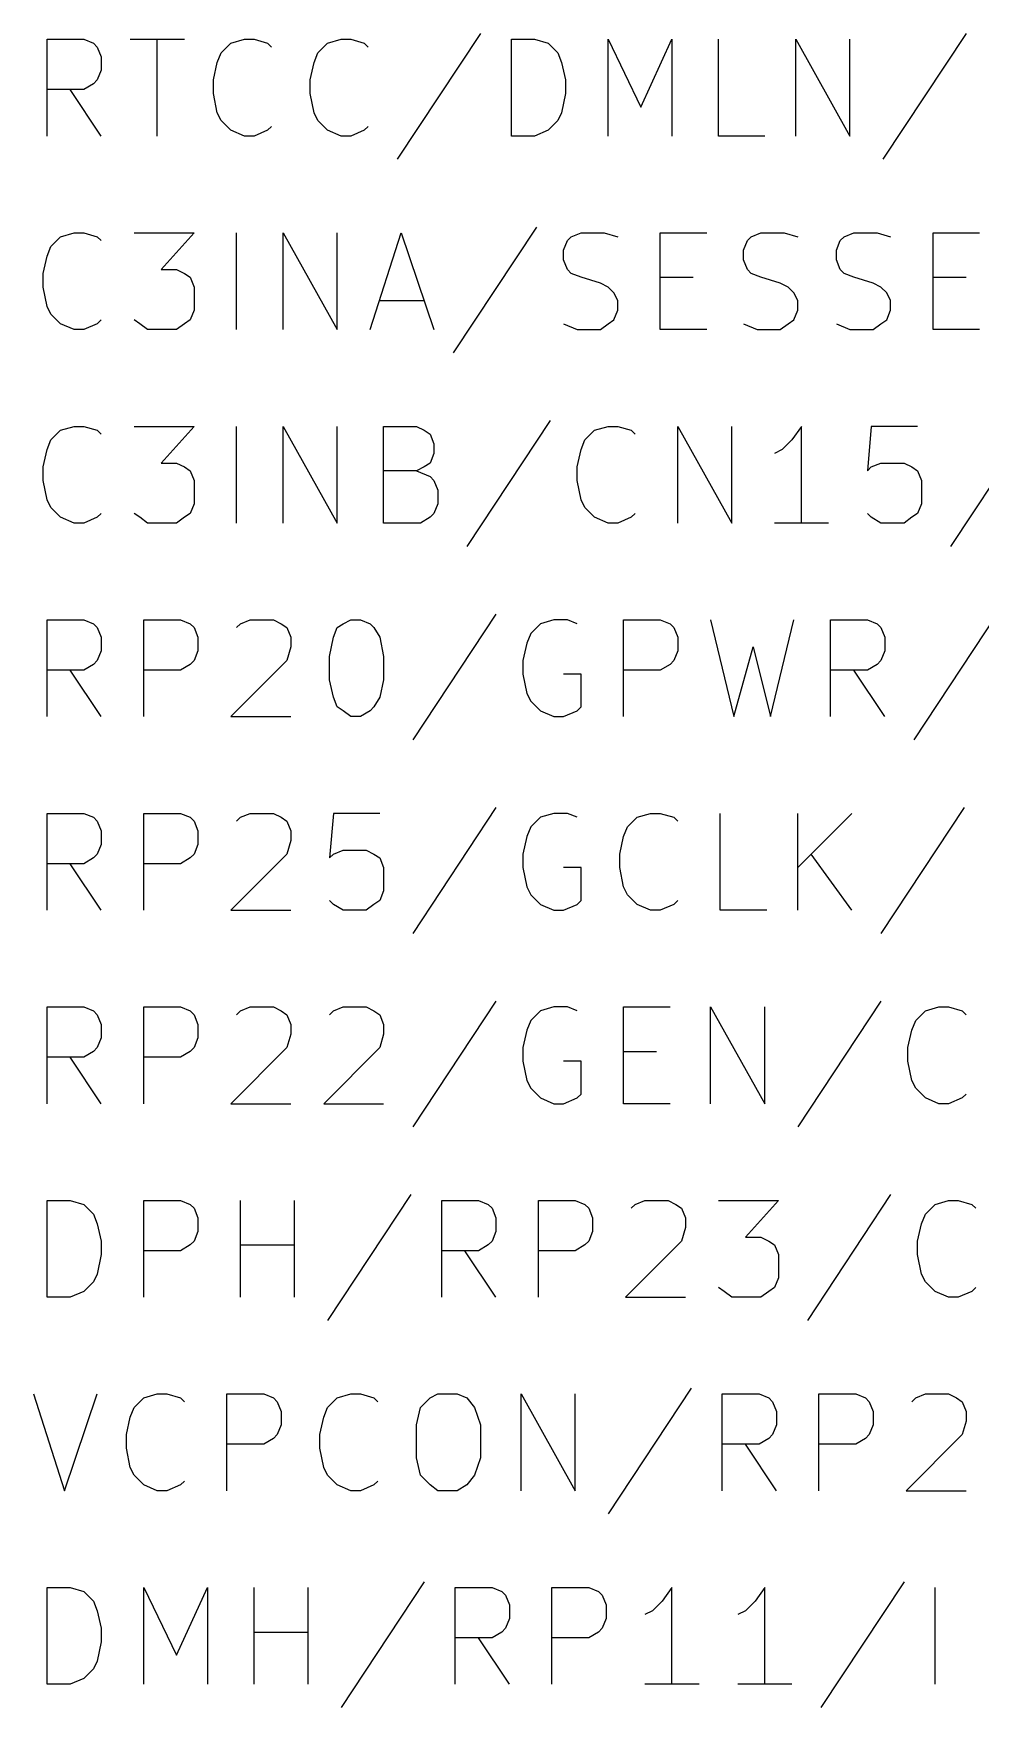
# Model space of a CAD drawing. Extents: x 10 to 287, y -200 to -10.
# Drawn here: x 55.75 to 68.19, y -101.22 to -79.25 of the extents above; entities that cross this region are included whole.
import ezdxf

# ---------------------------------------------------------------- set-up
doc = ezdxf.new("R2010")
doc.units = 0
doc.header["$MEASUREMENT"] = 0

msp = doc.modelspace()

# ---------------------------------------------------------------- linework, layer by layer
at = {"layer": 'Cyan 2'}
for p, q in [((61.6204, -79.248), (60.5282, -80.899)), ((67.9958, -79.248), (66.9036, -80.899)), ((55.9308, -80.5942), (55.9308, -79.3242)), ((55.9308, -79.3242), (56.4134, -79.3242)), ((56.4134, -79.3242), (56.5404, -79.375)), ((56.5404, -79.375), (56.5912, -79.4258)), ((56.5912, -79.4258), (56.642, -79.5528)), ((57.023, -79.3242), (57.7342, -79.3242)), ((57.3786, -80.5942), (57.3786, -79.3242)), ((58.166, -79.629), (58.2168, -79.502)), ((58.2168, -79.502), (58.3438, -79.375)), ((58.3438, -79.375), (58.5216, -79.3242)), ((58.5216, -79.3242), (58.6486, -79.3242)), ((58.6486, -79.3242), (58.8264, -79.375)), ((58.8264, -79.375), (58.8772, -79.4258)), ((59.436, -79.629), (59.4868, -79.502)), ((59.4868, -79.502), (59.6138, -79.375)), ((59.6138, -79.375), (59.7916, -79.3242)), ((59.7916, -79.3242), (59.9186, -79.3242)), ((59.9186, -79.3242), (60.0964, -79.375)), ((60.0964, -79.375), (60.1472, -79.4258)), ((62.0268, -80.5942), (62.0268, -79.3242)), ((62.0268, -79.3242), (62.3316, -79.3242)), ((62.3316, -79.3242), (62.5094, -79.375)), ((62.5094, -79.375), (62.6364, -79.502)), ((62.6364, -79.502), (62.6872, -79.629)), ((63.2968, -80.5942), (63.2968, -79.3242)), ((63.2968, -79.3242), (63.7286, -80.2132)), ((63.7286, -80.2132), (64.135, -79.3242)), ((64.135, -79.3242), (64.135, -80.5942)), ((64.7446, -80.5942), (64.7446, -79.3242)), ((65.7606, -80.5942), (65.7606, -79.3242)), ((65.7606, -79.3242), (66.4718, -80.5942)), ((66.4718, -80.5942), (66.4718, -79.3242)), ((56.642, -79.7306), (56.5912, -79.8576)), ((56.642, -79.5528), (56.642, -79.7306)), ((58.1152, -79.8576), (58.166, -79.629)), ((59.3852, -79.8576), (59.436, -79.629)), ((62.6872, -79.629), (62.738, -79.8576)), ((56.5404, -79.9084), (56.4134, -79.9846)), ((56.5912, -79.8576), (56.5404, -79.9084)), ((58.1152, -80.0354), (58.1152, -79.8576)), ((59.3852, -80.0354), (59.3852, -79.8576)), ((62.738, -79.8576), (62.738, -80.0354)), ((56.4134, -79.9846), (55.9308, -79.9846)), ((56.642, -80.5942), (56.2356, -79.9846)), ((58.166, -80.2894), (58.1152, -80.0354)), ((59.436, -80.2894), (59.3852, -80.0354)), ((62.738, -80.0354), (62.6872, -80.2894)), ((58.2168, -80.391), (58.166, -80.2894)), ((58.3438, -80.518), (58.2168, -80.391)), ((59.4868, -80.391), (59.436, -80.2894)), ((59.6138, -80.518), (59.4868, -80.391)), ((62.6364, -80.391), (62.5094, -80.518)), ((62.6872, -80.2894), (62.6364, -80.391)), ((58.5216, -80.5942), (58.3438, -80.518)), ((58.6486, -80.5942), (58.5216, -80.5942)), ((58.8264, -80.518), (58.6486, -80.5942)), ((58.8772, -80.4672), (58.8264, -80.518)), ((59.7916, -80.5942), (59.6138, -80.518)), ((59.9186, -80.5942), (59.7916, -80.5942)), ((60.0964, -80.518), (59.9186, -80.5942)), ((60.1472, -80.4672), (60.0964, -80.518)), ((62.3316, -80.5942), (62.0268, -80.5942)), ((62.5094, -80.518), (62.3316, -80.5942)), ((65.3542, -80.5942), (64.7446, -80.5942)), ((55.9816, -82.042), (56.1086, -81.915)), ((56.1086, -81.915), (56.2864, -81.8642)), ((56.2864, -81.8642), (56.4134, -81.8642)), ((56.4134, -81.8642), (56.5912, -81.915)), ((56.5912, -81.915), (56.642, -81.9658)), ((57.0738, -81.8642), (57.8612, -81.8642)), ((57.8612, -81.8642), (57.4294, -82.3468)), ((58.42, -83.1342), (58.42, -81.8642)), ((59.0296, -83.1342), (59.0296, -81.8642)), ((59.0296, -81.8642), (59.7408, -83.1342)), ((59.7408, -83.1342), (59.7408, -81.8642)), ((60.1726, -83.1342), (60.579, -81.8642)), ((60.579, -81.8642), (61.0108, -83.1342)), ((62.357, -81.788), (61.2648, -83.439)), ((62.7634, -81.9658), (62.8142, -81.915)), ((62.8142, -81.915), (62.9412, -81.8642)), ((62.9412, -81.8642), (63.246, -81.8642)), ((63.246, -81.8642), (63.4238, -81.915)), ((63.9826, -83.1342), (63.9826, -81.8642)), ((63.9826, -81.8642), (64.5922, -81.8642)), ((65.1256, -81.9658), (65.1764, -81.915)), ((65.1764, -81.915), (65.3034, -81.8642)), ((65.3034, -81.8642), (65.6082, -81.8642)), ((65.6082, -81.8642), (65.786, -81.915)), ((66.3448, -81.9658), (66.3956, -81.915)), ((66.3956, -81.915), (66.5226, -81.8642)), ((66.5226, -81.8642), (66.8274, -81.8642)), ((66.8274, -81.8642), (67.0052, -81.915)), ((67.564, -83.1342), (67.564, -81.8642)), ((67.564, -81.8642), (68.1736, -81.8642)), ((55.88, -82.3976), (55.9308, -82.169)), ((55.9308, -82.169), (55.9816, -82.042)), ((62.7126, -82.0928), (62.7634, -81.9658)), ((62.7126, -82.2198), (62.7126, -82.0928)), ((65.0748, -82.0928), (65.1256, -81.9658)), ((65.0748, -82.2198), (65.0748, -82.0928)), ((66.294, -82.0928), (66.3448, -81.9658)), ((66.294, -82.2198), (66.294, -82.0928)), ((57.4294, -82.3468), (57.6326, -82.3468)), ((57.6326, -82.3468), (57.7342, -82.3976)), ((62.7634, -82.3468), (62.7126, -82.2198)), ((62.8142, -82.3976), (62.7634, -82.3468)), ((65.1256, -82.3468), (65.0748, -82.2198)), ((65.1764, -82.3976), (65.1256, -82.3468)), ((66.3448, -82.3468), (66.294, -82.2198)), ((66.3956, -82.3976), (66.3448, -82.3468)), ((55.88, -82.5754), (55.88, -82.3976)), ((55.9308, -82.8294), (55.88, -82.5754)), ((57.7342, -82.3976), (57.8104, -82.4484)), ((57.8104, -82.4484), (57.8612, -82.5754)), ((57.8612, -82.5754), (57.8612, -82.8802)), ((62.9412, -82.4484), (62.8142, -82.3976)), ((63.1952, -82.5246), (62.9412, -82.4484)), ((63.2968, -82.5754), (63.1952, -82.5246)), ((63.373, -82.6516), (63.2968, -82.5754)), ((63.9826, -82.4484), (64.4144, -82.4484)), ((65.3034, -82.4484), (65.1764, -82.3976)), ((65.5574, -82.5246), (65.3034, -82.4484)), ((65.659, -82.5754), (65.5574, -82.5246)), ((65.7352, -82.6516), (65.659, -82.5754)), ((66.5226, -82.4484), (66.3956, -82.3976)), ((66.7766, -82.5246), (66.5226, -82.4484)), ((66.8782, -82.5754), (66.7766, -82.5246)), ((66.9544, -82.6516), (66.8782, -82.5754)), ((67.564, -82.4484), (67.9958, -82.4484)), ((55.9816, -82.931), (55.9308, -82.8294)), ((60.2996, -82.7532), (60.8838, -82.7532)), ((63.4238, -82.7532), (63.373, -82.6516)), ((63.4238, -82.8802), (63.4238, -82.7532)), ((65.786, -82.7532), (65.7352, -82.6516)), ((65.786, -82.8802), (65.786, -82.7532)), ((67.0052, -82.7532), (66.9544, -82.6516)), ((67.0052, -82.8802), (67.0052, -82.7532)), ((56.1086, -83.058), (55.9816, -82.931)), ((56.642, -83.0072), (56.5912, -83.058)), ((57.15, -83.058), (57.0738, -83.0072)), ((57.8104, -83.0072), (57.7342, -83.058)), ((57.8612, -82.8802), (57.8104, -83.0072)), ((63.2968, -83.058), (63.373, -83.0072)), ((63.373, -83.0072), (63.4238, -82.8802)), ((65.659, -83.058), (65.7352, -83.0072)), ((65.7352, -83.0072), (65.786, -82.8802)), ((66.8782, -83.058), (66.9544, -83.0072)), ((66.9544, -83.0072), (67.0052, -82.8802)), ((56.2864, -83.1342), (56.1086, -83.058)), ((56.4134, -83.1342), (56.2864, -83.1342)), ((56.5912, -83.058), (56.4134, -83.1342)), ((57.2516, -83.1342), (57.15, -83.058)), ((57.6326, -83.1342), (57.2516, -83.1342)), ((57.7342, -83.058), (57.6326, -83.1342)), ((62.7126, -83.058), (62.8904, -83.1342)), ((62.8904, -83.1342), (63.1952, -83.1342)), ((63.1952, -83.1342), (63.2968, -83.058)), ((64.5922, -83.1342), (63.9826, -83.1342)), ((65.0748, -83.058), (65.2526, -83.1342)), ((65.2526, -83.1342), (65.5574, -83.1342)), ((65.5574, -83.1342), (65.659, -83.058)), ((66.294, -83.058), (66.4718, -83.1342)), ((66.4718, -83.1342), (66.7766, -83.1342)), ((66.7766, -83.1342), (66.8782, -83.058)), ((68.1736, -83.1342), (67.564, -83.1342)), ((62.5348, -84.328), (61.4426, -85.979)), ((68.8848, -84.328), (67.7926, -85.979)), ((55.9308, -84.709), (55.9816, -84.582)), ((55.9816, -84.582), (56.1086, -84.455)), ((56.1086, -84.455), (56.2864, -84.4042)), ((56.2864, -84.4042), (56.4134, -84.4042)), ((56.4134, -84.4042), (56.5912, -84.455)), ((56.5912, -84.455), (56.642, -84.5058)), ((57.0738, -84.4042), (57.8612, -84.4042)), ((57.8612, -84.4042), (57.4294, -84.8868)), ((58.42, -85.6742), (58.42, -84.4042)), ((59.0296, -85.6742), (59.0296, -84.4042)), ((59.0296, -84.4042), (59.7408, -85.6742)), ((59.7408, -85.6742), (59.7408, -84.4042)), ((60.3504, -85.6742), (60.3504, -84.4042)), ((60.3504, -84.4042), (60.7822, -84.4042)), ((60.7822, -84.4042), (60.8838, -84.455)), ((60.8838, -84.455), (60.96, -84.5058)), ((60.96, -84.5058), (61.0108, -84.6328)), ((62.9412, -84.709), (62.992, -84.582)), ((62.992, -84.582), (63.119, -84.455)), ((63.119, -84.455), (63.2968, -84.4042)), ((63.2968, -84.4042), (63.4238, -84.4042)), ((63.4238, -84.4042), (63.6016, -84.455)), ((63.6016, -84.455), (63.6524, -84.5058)), ((64.2112, -85.6742), (64.2112, -84.4042)), ((64.2112, -84.4042), (64.9224, -85.6742)), ((64.9224, -85.6742), (64.9224, -84.4042)), ((65.7098, -84.582), (65.5828, -84.709)), ((65.8368, -84.4042), (65.7098, -84.582)), ((65.8368, -85.6742), (65.8368, -84.4042)), ((66.7512, -84.4042), (66.7004, -84.9884)), ((67.3608, -84.4042), (66.7512, -84.4042)), ((55.88, -84.9376), (55.9308, -84.709)), ((61.0108, -84.7598), (60.96, -84.8868)), ((61.0108, -84.6328), (61.0108, -84.7598)), ((62.8904, -84.9376), (62.9412, -84.709)), ((65.5828, -84.709), (65.4812, -84.7598)), ((55.88, -85.1154), (55.88, -84.9376)), ((57.4294, -84.8868), (57.6326, -84.8868)), ((57.6326, -84.8868), (57.7342, -84.9376)), ((57.7342, -84.9376), (57.8104, -84.9884)), ((57.8104, -84.9884), (57.8612, -85.1154)), ((60.7822, -84.9884), (60.3504, -84.9884)), ((60.8838, -84.9376), (60.7822, -84.9884)), ((60.7822, -84.9884), (60.96, -85.0646)), ((60.96, -84.8868), (60.8838, -84.9376)), ((62.8904, -85.1154), (62.8904, -84.9376)), ((66.7004, -84.9884), (66.7512, -84.9376)), ((66.7512, -84.9376), (66.8782, -84.8868)), ((66.8782, -84.8868), (67.183, -84.8868)), ((67.183, -84.8868), (67.2846, -84.9376)), ((67.2846, -84.9376), (67.3608, -84.9884)), ((67.3608, -84.9884), (67.4116, -85.1154)), ((55.9308, -85.3694), (55.88, -85.1154)), ((57.8612, -85.1154), (57.8612, -85.4202)), ((60.96, -85.0646), (61.0108, -85.1154)), ((61.0108, -85.1154), (61.0616, -85.2424)), ((61.0616, -85.2424), (61.0616, -85.4202)), ((62.9412, -85.3694), (62.8904, -85.1154)), ((67.4116, -85.1154), (67.4116, -85.4202)), ((55.9816, -85.471), (55.9308, -85.3694)), ((57.8612, -85.4202), (57.8104, -85.5472)), ((61.0616, -85.4202), (61.0108, -85.5472)), ((62.992, -85.471), (62.9412, -85.3694)), ((67.4116, -85.4202), (67.3608, -85.5472)), ((56.1086, -85.598), (55.9816, -85.471)), ((56.2864, -85.6742), (56.1086, -85.598)), ((56.4134, -85.6742), (56.2864, -85.6742)), ((56.5912, -85.598), (56.4134, -85.6742)), ((56.642, -85.5472), (56.5912, -85.598)), ((57.15, -85.598), (57.0738, -85.5472)), ((57.2516, -85.6742), (57.15, -85.598)), ((57.6326, -85.6742), (57.2516, -85.6742)), ((57.7342, -85.598), (57.6326, -85.6742)), ((57.8104, -85.5472), (57.7342, -85.598)), ((60.833, -85.6742), (60.3504, -85.6742)), ((60.96, -85.598), (60.833, -85.6742)), ((61.0108, -85.5472), (60.96, -85.598)), ((63.119, -85.598), (62.992, -85.471)), ((63.2968, -85.6742), (63.119, -85.598)), ((63.4238, -85.6742), (63.2968, -85.6742)), ((63.6016, -85.598), (63.4238, -85.6742)), ((63.6524, -85.5472), (63.6016, -85.598)), ((66.1924, -85.6742), (65.4812, -85.6742)), ((66.7512, -85.598), (66.7004, -85.5472)), ((66.8782, -85.6742), (66.7512, -85.598)), ((67.183, -85.6742), (66.8782, -85.6742)), ((67.2846, -85.598), (67.183, -85.6742)), ((67.3608, -85.5472), (67.2846, -85.598)), ((55.9308, -88.2142), (55.9308, -86.9442)), ((55.9308, -86.9442), (56.4134, -86.9442)), ((56.4134, -86.9442), (56.5404, -86.995)), ((56.5404, -86.995), (56.5912, -87.0458)), ((57.2008, -88.2142), (57.2008, -86.9442)), ((57.2008, -86.9442), (57.6834, -86.9442)), ((57.6834, -86.9442), (57.8104, -86.995)), ((57.8104, -86.995), (57.8612, -87.0458)), ((58.42, -87.0458), (58.4708, -86.995)), ((58.4708, -86.995), (58.5978, -86.9442)), ((58.5978, -86.9442), (58.9026, -86.9442)), ((58.9026, -86.9442), (59.0042, -86.995)), ((59.0042, -86.995), (59.0804, -87.0458)), ((59.7408, -87.0458), (59.817, -86.995)), ((59.817, -86.995), (59.9186, -86.9442)), ((59.9186, -86.9442), (60.0456, -86.9442)), ((60.0456, -86.9442), (60.1726, -86.995)), ((60.1726, -86.995), (60.2234, -87.0458)), ((61.8236, -86.868), (60.7314, -88.519)), ((62.4078, -86.995), (62.2808, -87.122)), ((62.5856, -86.9442), (62.4078, -86.995)), ((62.7634, -86.9442), (62.5856, -86.9442)), ((62.8904, -86.995), (62.7634, -86.9442)), ((63.5, -88.2142), (63.5, -86.9442)), ((63.5, -86.9442), (63.9826, -86.9442)), ((63.9826, -86.9442), (64.1096, -86.995)), ((64.1096, -86.995), (64.1604, -87.0458)), ((64.643, -86.9442), (64.9478, -88.2142)), ((65.4304, -88.2142), (65.7352, -86.9442)), ((66.2178, -88.2142), (66.2178, -86.9442)), ((66.2178, -86.9442), (66.7004, -86.9442)), ((66.7004, -86.9442), (66.8274, -86.995)), ((66.8274, -86.995), (66.8782, -87.0458)), ((68.4022, -86.868), (67.31, -88.519)), ((56.5912, -87.0458), (56.642, -87.1728)), ((56.642, -87.1728), (56.642, -87.3506)), ((57.8612, -87.0458), (57.912, -87.1728)), ((57.912, -87.1728), (57.912, -87.3506)), ((59.0804, -87.0458), (59.1312, -87.1728)), ((59.1312, -87.1728), (59.1312, -87.2998)), ((59.6392, -87.4268), (59.69, -87.1728)), ((59.69, -87.1728), (59.7408, -87.0458)), ((60.2234, -87.0458), (60.2996, -87.1728)), ((60.2996, -87.1728), (60.3504, -87.4268)), ((62.2808, -87.122), (62.23, -87.249)), ((64.1604, -87.0458), (64.2112, -87.1728)), ((64.2112, -87.1728), (64.2112, -87.3506)), ((66.8782, -87.0458), (66.929, -87.1728)), ((66.929, -87.1728), (66.929, -87.3506)), ((56.642, -87.3506), (56.5912, -87.4776)), ((57.912, -87.3506), (57.8612, -87.4776)), ((59.1312, -87.2998), (59.0804, -87.4776)), ((59.6392, -87.7316), (59.6392, -87.4268)), ((60.3504, -87.4268), (60.3504, -87.7316)), ((62.23, -87.249), (62.1792, -87.4776)), ((64.2112, -87.3506), (64.1604, -87.4776)), ((64.9478, -88.2142), (65.2018, -87.2998)), ((65.2018, -87.2998), (65.4304, -88.2142)), ((66.929, -87.3506), (66.8782, -87.4776)), ((56.4134, -87.6046), (55.9308, -87.6046)), ((56.642, -88.2142), (56.2356, -87.6046)), ((56.5404, -87.5284), (56.4134, -87.6046)), ((56.5912, -87.4776), (56.5404, -87.5284)), ((57.6834, -87.6046), (57.2008, -87.6046)), ((57.8104, -87.5284), (57.6834, -87.6046)), ((57.8612, -87.4776), (57.8104, -87.5284)), ((59.0804, -87.4776), (58.3438, -88.2142)), ((62.1792, -87.4776), (62.1792, -87.6554)), ((62.1792, -87.6554), (62.23, -87.9094)), ((62.9412, -87.6554), (62.7126, -87.6554)), ((62.9412, -88.0872), (62.9412, -87.6554)), ((63.9826, -87.6046), (63.5, -87.6046)), ((64.1096, -87.5284), (63.9826, -87.6046)), ((64.1604, -87.4776), (64.1096, -87.5284)), ((66.7004, -87.6046), (66.2178, -87.6046)), ((66.929, -88.2142), (66.5226, -87.6046)), ((66.8274, -87.5284), (66.7004, -87.6046)), ((66.8782, -87.4776), (66.8274, -87.5284)), ((59.69, -87.9602), (59.6392, -87.7316)), ((60.3504, -87.7316), (60.2996, -87.9602)), ((59.7408, -88.0872), (59.69, -87.9602)), ((59.817, -88.138), (59.7408, -88.0872)), ((60.2234, -88.0872), (60.1726, -88.138)), ((60.2996, -87.9602), (60.2234, -88.0872)), ((62.23, -87.9094), (62.2808, -88.011)), ((62.2808, -88.011), (62.4078, -88.138)), ((62.8904, -88.138), (62.9412, -88.0872)), ((58.3438, -88.2142), (59.1312, -88.2142)), ((59.9186, -88.2142), (59.817, -88.138)), ((60.0456, -88.2142), (59.9186, -88.2142)), ((60.1726, -88.138), (60.0456, -88.2142)), ((62.4078, -88.138), (62.5856, -88.2142)), ((62.5856, -88.2142), (62.7126, -88.2142)), ((62.7126, -88.2142), (62.8904, -88.138)), ((61.8236, -89.408), (60.7314, -91.059)), ((67.9704, -89.408), (66.8782, -91.059)), ((55.9308, -90.7542), (55.9308, -89.4842)), ((55.9308, -89.4842), (56.4134, -89.4842)), ((56.4134, -89.4842), (56.5404, -89.535)), ((56.5404, -89.535), (56.5912, -89.5858)), ((56.5912, -89.5858), (56.642, -89.7128)), ((57.2008, -90.7542), (57.2008, -89.4842)), ((57.2008, -89.4842), (57.6834, -89.4842)), ((57.6834, -89.4842), (57.8104, -89.535)), ((57.8104, -89.535), (57.8612, -89.5858)), ((57.8612, -89.5858), (57.912, -89.7128)), ((58.42, -89.5858), (58.4708, -89.535)), ((58.4708, -89.535), (58.5978, -89.4842)), ((58.5978, -89.4842), (58.9026, -89.4842)), ((58.9026, -89.4842), (59.0042, -89.535)), ((59.0042, -89.535), (59.0804, -89.5858)), ((59.0804, -89.5858), (59.1312, -89.7128)), ((59.69, -89.4842), (59.6392, -90.0684)), ((60.2996, -89.4842), (59.69, -89.4842)), ((62.4078, -89.535), (62.2808, -89.662)), ((62.5856, -89.4842), (62.4078, -89.535)), ((62.7634, -89.4842), (62.5856, -89.4842)), ((62.8904, -89.535), (62.7634, -89.4842)), ((63.5508, -89.662), (63.6778, -89.535)), ((63.6778, -89.535), (63.8556, -89.4842)), ((63.8556, -89.4842), (63.9826, -89.4842)), ((63.9826, -89.4842), (64.1604, -89.535)), ((64.1604, -89.535), (64.2112, -89.5858)), ((64.77, -90.7542), (64.77, -89.4842)), ((65.786, -90.7542), (65.786, -89.4842)), ((66.4972, -89.4842), (65.786, -90.1954)), ((56.642, -89.7128), (56.642, -89.8906)), ((57.912, -89.7128), (57.912, -89.8906)), ((59.1312, -89.8398), (59.0804, -90.0176)), ((59.1312, -89.7128), (59.1312, -89.8398)), ((62.23, -89.789), (62.1792, -90.0176)), ((62.2808, -89.662), (62.23, -89.789)), ((63.4492, -90.0176), (63.5, -89.789)), ((63.5, -89.789), (63.5508, -89.662)), ((56.5404, -90.0684), (56.4134, -90.1446)), ((56.5912, -90.0176), (56.5404, -90.0684)), ((56.642, -89.8906), (56.5912, -90.0176)), ((57.8104, -90.0684), (57.6834, -90.1446)), ((57.8612, -90.0176), (57.8104, -90.0684)), ((57.912, -89.8906), (57.8612, -90.0176)), ((59.0804, -90.0176), (58.3438, -90.7542)), ((59.6392, -90.0684), (59.69, -90.0176)), ((59.69, -90.0176), (59.817, -89.9668)), ((59.817, -89.9668), (60.1218, -89.9668)), ((60.1218, -89.9668), (60.2234, -90.0176)), ((60.2234, -90.0176), (60.2996, -90.0684)), ((60.2996, -90.0684), (60.3504, -90.1954)), ((62.1792, -90.0176), (62.1792, -90.1954)), ((63.4492, -90.1954), (63.4492, -90.0176)), ((66.4972, -90.7542), (65.9638, -90.0176)), ((56.4134, -90.1446), (55.9308, -90.1446)), ((56.642, -90.7542), (56.2356, -90.1446)), ((57.6834, -90.1446), (57.2008, -90.1446)), ((60.3504, -90.1954), (60.3504, -90.5002)), ((62.1792, -90.1954), (62.23, -90.4494)), ((62.9412, -90.1954), (62.7126, -90.1954)), ((62.9412, -90.6272), (62.9412, -90.1954)), ((63.5, -90.4494), (63.4492, -90.1954)), ((60.3504, -90.5002), (60.2996, -90.6272)), ((62.23, -90.4494), (62.2808, -90.551)), ((63.5508, -90.551), (63.5, -90.4494)), ((59.69, -90.678), (59.6392, -90.6272)), ((59.817, -90.7542), (59.69, -90.678)), ((60.2234, -90.678), (60.1218, -90.7542)), ((60.2996, -90.6272), (60.2234, -90.678)), ((62.2808, -90.551), (62.4078, -90.678)), ((62.4078, -90.678), (62.5856, -90.7542)), ((62.7126, -90.7542), (62.8904, -90.678)), ((62.8904, -90.678), (62.9412, -90.6272)), ((63.6778, -90.678), (63.5508, -90.551)), ((63.8556, -90.7542), (63.6778, -90.678)), ((64.1604, -90.678), (63.9826, -90.7542)), ((64.2112, -90.6272), (64.1604, -90.678)), ((58.3438, -90.7542), (59.1312, -90.7542)), ((60.1218, -90.7542), (59.817, -90.7542)), ((62.5856, -90.7542), (62.7126, -90.7542)), ((63.9826, -90.7542), (63.8556, -90.7542)), ((65.3796, -90.7542), (64.77, -90.7542)), ((55.9308, -93.2942), (55.9308, -92.0242)), ((55.9308, -92.0242), (56.4134, -92.0242)), ((56.4134, -92.0242), (56.5404, -92.075)), ((57.2008, -93.2942), (57.2008, -92.0242)), ((57.2008, -92.0242), (57.6834, -92.0242)), ((57.6834, -92.0242), (57.8104, -92.075)), ((58.4708, -92.075), (58.5978, -92.0242)), ((58.5978, -92.0242), (58.9026, -92.0242)), ((58.9026, -92.0242), (59.0042, -92.075)), ((59.69, -92.075), (59.817, -92.0242)), ((59.817, -92.0242), (60.1218, -92.0242)), ((60.1218, -92.0242), (60.2234, -92.075)), ((61.8236, -91.948), (60.7314, -93.599)), ((62.5856, -92.0242), (62.4078, -92.075)), ((62.7634, -92.0242), (62.5856, -92.0242)), ((62.8904, -92.075), (62.7634, -92.0242)), ((63.5, -93.2942), (63.5, -92.0242)), ((63.5, -92.0242), (64.1096, -92.0242)), ((64.643, -93.2942), (64.643, -92.0242)), ((64.643, -92.0242), (65.3542, -93.2942)), ((65.3542, -93.2942), (65.3542, -92.0242)), ((66.8782, -91.948), (65.786, -93.599)), ((67.4624, -92.075), (67.6402, -92.0242)), ((67.6402, -92.0242), (67.7672, -92.0242)), ((67.7672, -92.0242), (67.945, -92.075)), ((56.5404, -92.075), (56.5912, -92.1258)), ((56.5912, -92.1258), (56.642, -92.2528)), ((56.642, -92.2528), (56.642, -92.4306)), ((57.8104, -92.075), (57.8612, -92.1258)), ((57.8612, -92.1258), (57.912, -92.2528)), ((57.912, -92.2528), (57.912, -92.4306)), ((58.42, -92.1258), (58.4708, -92.075)), ((59.0042, -92.075), (59.0804, -92.1258)), ((59.0804, -92.1258), (59.1312, -92.2528)), ((59.1312, -92.2528), (59.1312, -92.3798)), ((59.6392, -92.1258), (59.69, -92.075)), ((60.2234, -92.075), (60.2996, -92.1258)), ((60.2996, -92.1258), (60.3504, -92.2528)), ((60.3504, -92.2528), (60.3504, -92.3798)), ((62.2808, -92.202), (62.23, -92.329)), ((62.4078, -92.075), (62.2808, -92.202)), ((67.2846, -92.329), (67.3354, -92.202)), ((67.3354, -92.202), (67.4624, -92.075)), ((67.945, -92.075), (67.9958, -92.1258)), ((56.642, -92.4306), (56.5912, -92.5576)), ((57.912, -92.4306), (57.8612, -92.5576)), ((59.1312, -92.3798), (59.0804, -92.5576)), ((60.3504, -92.3798), (60.2996, -92.5576)), ((62.23, -92.329), (62.1792, -92.5576)), ((67.2338, -92.5576), (67.2846, -92.329)), ((56.4134, -92.6846), (55.9308, -92.6846)), ((56.642, -93.2942), (56.2356, -92.6846)), ((56.5404, -92.6084), (56.4134, -92.6846)), ((56.5912, -92.5576), (56.5404, -92.6084)), ((57.6834, -92.6846), (57.2008, -92.6846)), ((57.8104, -92.6084), (57.6834, -92.6846)), ((57.8612, -92.5576), (57.8104, -92.6084)), ((59.0804, -92.5576), (58.3438, -93.2942)), ((60.2996, -92.5576), (59.563, -93.2942)), ((62.1792, -92.5576), (62.1792, -92.7354)), ((63.5, -92.6084), (63.9318, -92.6084)), ((67.2338, -92.7354), (67.2338, -92.5576)), ((62.1792, -92.7354), (62.23, -92.9894)), ((62.9412, -92.7354), (62.7126, -92.7354)), ((62.9412, -93.1672), (62.9412, -92.7354)), ((67.2846, -92.9894), (67.2338, -92.7354)), ((62.23, -92.9894), (62.2808, -93.091)), ((62.2808, -93.091), (62.4078, -93.218)), ((67.3354, -93.091), (67.2846, -92.9894)), ((67.4624, -93.218), (67.3354, -93.091)), ((58.3438, -93.2942), (59.1312, -93.2942)), ((59.563, -93.2942), (60.3504, -93.2942)), ((62.4078, -93.218), (62.5856, -93.2942)), ((62.5856, -93.2942), (62.7126, -93.2942)), ((62.7126, -93.2942), (62.8904, -93.218)), ((62.8904, -93.218), (62.9412, -93.1672)), ((64.1096, -93.2942), (63.5, -93.2942)), ((67.6402, -93.2942), (67.4624, -93.218)), ((67.7672, -93.2942), (67.6402, -93.2942)), ((67.945, -93.218), (67.7672, -93.2942)), ((67.9958, -93.1672), (67.945, -93.218)), ((55.9308, -95.8342), (55.9308, -94.5642)), ((55.9308, -94.5642), (56.2356, -94.5642)), ((56.2356, -94.5642), (56.4134, -94.615)), ((56.4134, -94.615), (56.5404, -94.742)), ((57.2008, -95.8342), (57.2008, -94.5642)), ((57.2008, -94.5642), (57.6834, -94.5642)), ((57.6834, -94.5642), (57.8104, -94.615)), ((57.8104, -94.615), (57.8612, -94.6658)), ((57.8612, -94.6658), (57.912, -94.7928)), ((58.4708, -95.8342), (58.4708, -94.5642)), ((59.182, -95.8342), (59.182, -94.5642)), ((60.706, -94.488), (59.6138, -96.139)), ((61.1124, -95.8342), (61.1124, -94.5642)), ((61.1124, -94.5642), (61.595, -94.5642)), ((61.595, -94.5642), (61.722, -94.615)), ((61.722, -94.615), (61.7728, -94.6658)), ((61.7728, -94.6658), (61.8236, -94.7928)), ((62.3824, -95.8342), (62.3824, -94.5642)), ((62.3824, -94.5642), (62.865, -94.5642)), ((62.865, -94.5642), (62.992, -94.615)), ((62.992, -94.615), (63.0428, -94.6658)), ((63.0428, -94.6658), (63.0936, -94.7928)), ((63.6016, -94.6658), (63.6524, -94.615)), ((63.6524, -94.615), (63.7794, -94.5642)), ((63.7794, -94.5642), (64.0842, -94.5642)), ((64.0842, -94.5642), (64.1858, -94.615)), ((64.1858, -94.615), (64.262, -94.6658)), ((64.262, -94.6658), (64.3128, -94.7928)), ((64.7446, -94.5642), (65.532, -94.5642)), ((65.532, -94.5642), (65.1002, -95.0468)), ((67.0052, -94.488), (65.913, -96.139)), ((67.4624, -94.742), (67.5894, -94.615)), ((67.5894, -94.615), (67.7672, -94.5642)), ((67.7672, -94.5642), (67.8942, -94.5642)), ((67.8942, -94.5642), (68.072, -94.615)), ((68.072, -94.615), (68.1228, -94.6658)), ((56.5404, -94.742), (56.5912, -94.869)), ((56.5912, -94.869), (56.642, -95.0976)), ((57.912, -94.7928), (57.912, -94.9706)), ((61.8236, -94.7928), (61.8236, -94.9706)), ((63.0936, -94.7928), (63.0936, -94.9706)), ((64.3128, -94.7928), (64.3128, -94.9198)), ((67.3608, -95.0976), (67.4116, -94.869)), ((67.4116, -94.869), (67.4624, -94.742)), ((56.642, -95.0976), (56.642, -95.2754)), ((57.8612, -95.0976), (57.8104, -95.1484)), ((57.912, -94.9706), (57.8612, -95.0976)), ((61.7728, -95.0976), (61.722, -95.1484)), ((61.8236, -94.9706), (61.7728, -95.0976)), ((63.0428, -95.0976), (62.992, -95.1484)), ((63.0936, -94.9706), (63.0428, -95.0976)), ((64.262, -95.0976), (63.5254, -95.8342)), ((64.3128, -94.9198), (64.262, -95.0976)), ((65.1002, -95.0468), (65.3034, -95.0468)), ((65.3034, -95.0468), (65.405, -95.0976)), ((65.405, -95.0976), (65.4812, -95.1484)), ((67.3608, -95.2754), (67.3608, -95.0976)), ((56.642, -95.2754), (56.5912, -95.5294)), ((57.6834, -95.2246), (57.2008, -95.2246)), ((57.8104, -95.1484), (57.6834, -95.2246)), ((58.4708, -95.1484), (59.182, -95.1484)), ((61.595, -95.2246), (61.1124, -95.2246)), ((61.8236, -95.8342), (61.4172, -95.2246)), ((61.722, -95.1484), (61.595, -95.2246)), ((62.865, -95.2246), (62.3824, -95.2246)), ((62.992, -95.1484), (62.865, -95.2246)), ((65.4812, -95.1484), (65.532, -95.2754)), ((65.532, -95.2754), (65.532, -95.5802)), ((67.4116, -95.5294), (67.3608, -95.2754)), ((56.5912, -95.5294), (56.5404, -95.631)), ((67.4624, -95.631), (67.4116, -95.5294)), ((56.4134, -95.758), (56.2356, -95.8342)), ((56.5404, -95.631), (56.4134, -95.758)), ((64.8208, -95.758), (64.7446, -95.7072)), ((64.9224, -95.8342), (64.8208, -95.758)), ((65.405, -95.758), (65.3034, -95.8342)), ((65.4812, -95.7072), (65.405, -95.758)), ((65.532, -95.5802), (65.4812, -95.7072)), ((67.5894, -95.758), (67.4624, -95.631)), ((67.7672, -95.8342), (67.5894, -95.758)), ((68.072, -95.758), (67.8942, -95.8342)), ((68.1228, -95.7072), (68.072, -95.758)), ((56.2356, -95.8342), (55.9308, -95.8342)), ((63.5254, -95.8342), (64.3128, -95.8342)), ((65.3034, -95.8342), (64.9224, -95.8342)), ((67.8942, -95.8342), (67.7672, -95.8342)), ((55.753, -97.1042), (56.1594, -98.3742)), ((56.1594, -98.3742), (56.5912, -97.1042)), ((57.2008, -97.155), (57.3786, -97.1042)), ((57.3786, -97.1042), (57.5056, -97.1042)), ((57.5056, -97.1042), (57.6834, -97.155)), ((58.293, -98.3742), (58.293, -97.1042)), ((58.293, -97.1042), (58.7756, -97.1042)), ((58.7756, -97.1042), (58.9026, -97.155)), ((59.7408, -97.155), (59.9186, -97.1042)), ((59.9186, -97.1042), (60.0456, -97.1042)), ((60.0456, -97.1042), (60.2234, -97.155)), ((60.96, -97.155), (61.0616, -97.1042)), ((61.0616, -97.1042), (61.3156, -97.1042)), ((61.3156, -97.1042), (61.4426, -97.155)), ((62.1538, -98.3742), (62.1538, -97.1042)), ((62.1538, -97.1042), (62.865, -98.3742)), ((62.865, -98.3742), (62.865, -97.1042)), ((64.389, -97.028), (63.2968, -98.679)), ((64.7954, -98.3742), (64.7954, -97.1042)), ((64.7954, -97.1042), (65.278, -97.1042)), ((65.278, -97.1042), (65.405, -97.155)), ((66.0654, -98.3742), (66.0654, -97.1042)), ((66.0654, -97.1042), (66.548, -97.1042)), ((66.548, -97.1042), (66.675, -97.155)), ((67.3354, -97.155), (67.4624, -97.1042)), ((67.4624, -97.1042), (67.7672, -97.1042)), ((67.7672, -97.1042), (67.8688, -97.155)), ((57.023, -97.409), (57.0738, -97.282)), ((57.0738, -97.282), (57.2008, -97.155)), ((57.6834, -97.155), (57.7342, -97.2058)), ((58.9026, -97.155), (58.9534, -97.2058)), ((58.9534, -97.2058), (59.0042, -97.3328)), ((59.563, -97.409), (59.6138, -97.282)), ((59.6138, -97.282), (59.7408, -97.155)), ((60.2234, -97.155), (60.2742, -97.2058)), ((60.7822, -97.5106), (60.833, -97.282)), ((60.833, -97.282), (60.96, -97.155)), ((61.4426, -97.155), (61.5442, -97.282)), ((61.5442, -97.282), (61.6204, -97.5106)), ((65.405, -97.155), (65.4558, -97.2058)), ((65.4558, -97.2058), (65.5066, -97.3328)), ((66.675, -97.155), (66.7258, -97.2058)), ((66.7258, -97.2058), (66.7766, -97.3328)), ((67.2846, -97.2058), (67.3354, -97.155)), ((67.8688, -97.155), (67.945, -97.2058)), ((67.945, -97.2058), (67.9958, -97.3328)), ((56.9722, -97.6376), (57.023, -97.409)), ((59.0042, -97.5106), (58.9534, -97.6376)), ((59.0042, -97.3328), (59.0042, -97.5106)), ((59.5122, -97.6376), (59.563, -97.409)), ((60.7822, -97.9424), (60.7822, -97.5106)), ((61.6204, -97.5106), (61.6204, -97.9424)), ((65.5066, -97.5106), (65.4558, -97.6376)), ((65.5066, -97.3328), (65.5066, -97.5106)), ((66.7766, -97.5106), (66.7258, -97.6376)), ((66.7766, -97.3328), (66.7766, -97.5106)), ((67.9958, -97.4598), (67.945, -97.6376)), ((67.9958, -97.3328), (67.9958, -97.4598)), ((56.9722, -97.8154), (56.9722, -97.6376)), ((58.7756, -97.7646), (58.293, -97.7646)), ((58.9026, -97.6884), (58.7756, -97.7646)), ((58.9534, -97.6376), (58.9026, -97.6884)), ((59.5122, -97.8154), (59.5122, -97.6376)), ((65.278, -97.7646), (64.7954, -97.7646)), ((65.5066, -98.3742), (65.1002, -97.7646)), ((65.405, -97.6884), (65.278, -97.7646)), ((65.4558, -97.6376), (65.405, -97.6884)), ((66.548, -97.7646), (66.0654, -97.7646)), ((66.675, -97.6884), (66.548, -97.7646)), ((66.7258, -97.6376), (66.675, -97.6884)), ((67.945, -97.6376), (67.2084, -98.3742)), ((57.023, -98.0694), (56.9722, -97.8154)), ((59.563, -98.0694), (59.5122, -97.8154)), ((60.833, -98.171), (60.7822, -97.9424)), ((61.6204, -97.9424), (61.5442, -98.171)), ((57.0738, -98.171), (57.023, -98.0694)), ((57.2008, -98.298), (57.0738, -98.171)), ((59.6138, -98.171), (59.563, -98.0694)), ((59.7408, -98.298), (59.6138, -98.171)), ((60.96, -98.298), (60.833, -98.171)), ((61.5442, -98.171), (61.4426, -98.298)), ((57.3786, -98.3742), (57.2008, -98.298)), ((57.5056, -98.3742), (57.3786, -98.3742)), ((57.6834, -98.298), (57.5056, -98.3742)), ((57.7342, -98.2472), (57.6834, -98.298)), ((59.9186, -98.3742), (59.7408, -98.298)), ((60.0456, -98.3742), (59.9186, -98.3742)), ((60.2234, -98.298), (60.0456, -98.3742)), ((60.2742, -98.2472), (60.2234, -98.298)), ((61.0616, -98.3742), (60.96, -98.298)), ((61.3156, -98.3742), (61.0616, -98.3742)), ((61.4426, -98.298), (61.3156, -98.3742)), ((67.2084, -98.3742), (67.9958, -98.3742)), ((55.9308, -100.914), (55.9308, -99.6442)), ((55.9308, -99.6442), (56.2356, -99.6442)), ((56.2356, -99.6442), (56.4134, -99.695)), ((56.4134, -99.695), (56.5404, -99.822)), ((57.2008, -100.914), (57.2008, -99.6442)), ((57.2008, -99.6442), (57.6326, -100.533)), ((57.6326, -100.533), (58.039, -99.6442)), ((58.039, -99.6442), (58.039, -100.914)), ((58.6486, -100.914), (58.6486, -99.6442)), ((59.3598, -100.914), (59.3598, -99.6442)), ((60.8838, -99.568), (59.7916, -101.219)), ((61.2902, -100.914), (61.2902, -99.6442)), ((61.2902, -99.6442), (61.7728, -99.6442)), ((61.7728, -99.6442), (61.8998, -99.695)), ((61.8998, -99.695), (61.9506, -99.7458)), ((61.9506, -99.7458), (62.0014, -99.8728)), ((62.5602, -100.914), (62.5602, -99.6442)), ((62.5602, -99.6442), (63.0428, -99.6442)), ((63.0428, -99.6442), (63.1698, -99.695)), ((63.1698, -99.695), (63.2206, -99.7458)), ((63.2206, -99.7458), (63.2714, -99.8728)), ((64.135, -99.6442), (64.008, -99.822)), ((64.135, -100.914), (64.135, -99.6442)), ((65.3542, -99.6442), (65.2272, -99.822)), ((65.3542, -100.914), (65.3542, -99.6442)), ((67.183, -99.568), (66.0908, -101.219)), ((67.5894, -100.914), (67.5894, -99.6442)), ((56.5404, -99.822), (56.5912, -99.949)), ((56.5912, -99.949), (56.642, -100.178)), ((62.0014, -99.8728), (62.0014, -100.051)), ((63.2714, -99.8728), (63.2714, -100.051)), ((63.881, -99.949), (63.7794, -99.9998)), ((64.008, -99.822), (63.881, -99.949)), ((65.1002, -99.949), (64.9986, -99.9998)), ((65.2272, -99.822), (65.1002, -99.949)), ((56.642, -100.178), (56.642, -100.355)), ((61.9506, -100.178), (61.8998, -100.228)), ((62.0014, -100.051), (61.9506, -100.178)), ((63.2206, -100.178), (63.1698, -100.228)), ((63.2714, -100.051), (63.2206, -100.178)), ((56.642, -100.355), (56.5912, -100.609)), ((58.6486, -100.228), (59.3598, -100.228)), ((61.7728, -100.305), (61.2902, -100.305)), ((62.0014, -100.914), (61.595, -100.305)), ((61.8998, -100.228), (61.7728, -100.305)), ((63.0428, -100.305), (62.5602, -100.305)), ((63.1698, -100.228), (63.0428, -100.305)), ((56.5912, -100.609), (56.5404, -100.711)), ((56.4134, -100.838), (56.2356, -100.914)), ((56.5404, -100.711), (56.4134, -100.838)), ((56.2356, -100.914), (55.9308, -100.914)), ((64.4906, -100.914), (63.7794, -100.914)), ((65.7098, -100.914), (64.9986, -100.914))]:
    msp.add_line(p, q, dxfattribs=at)

doc.saveas('drawing.dxf')
